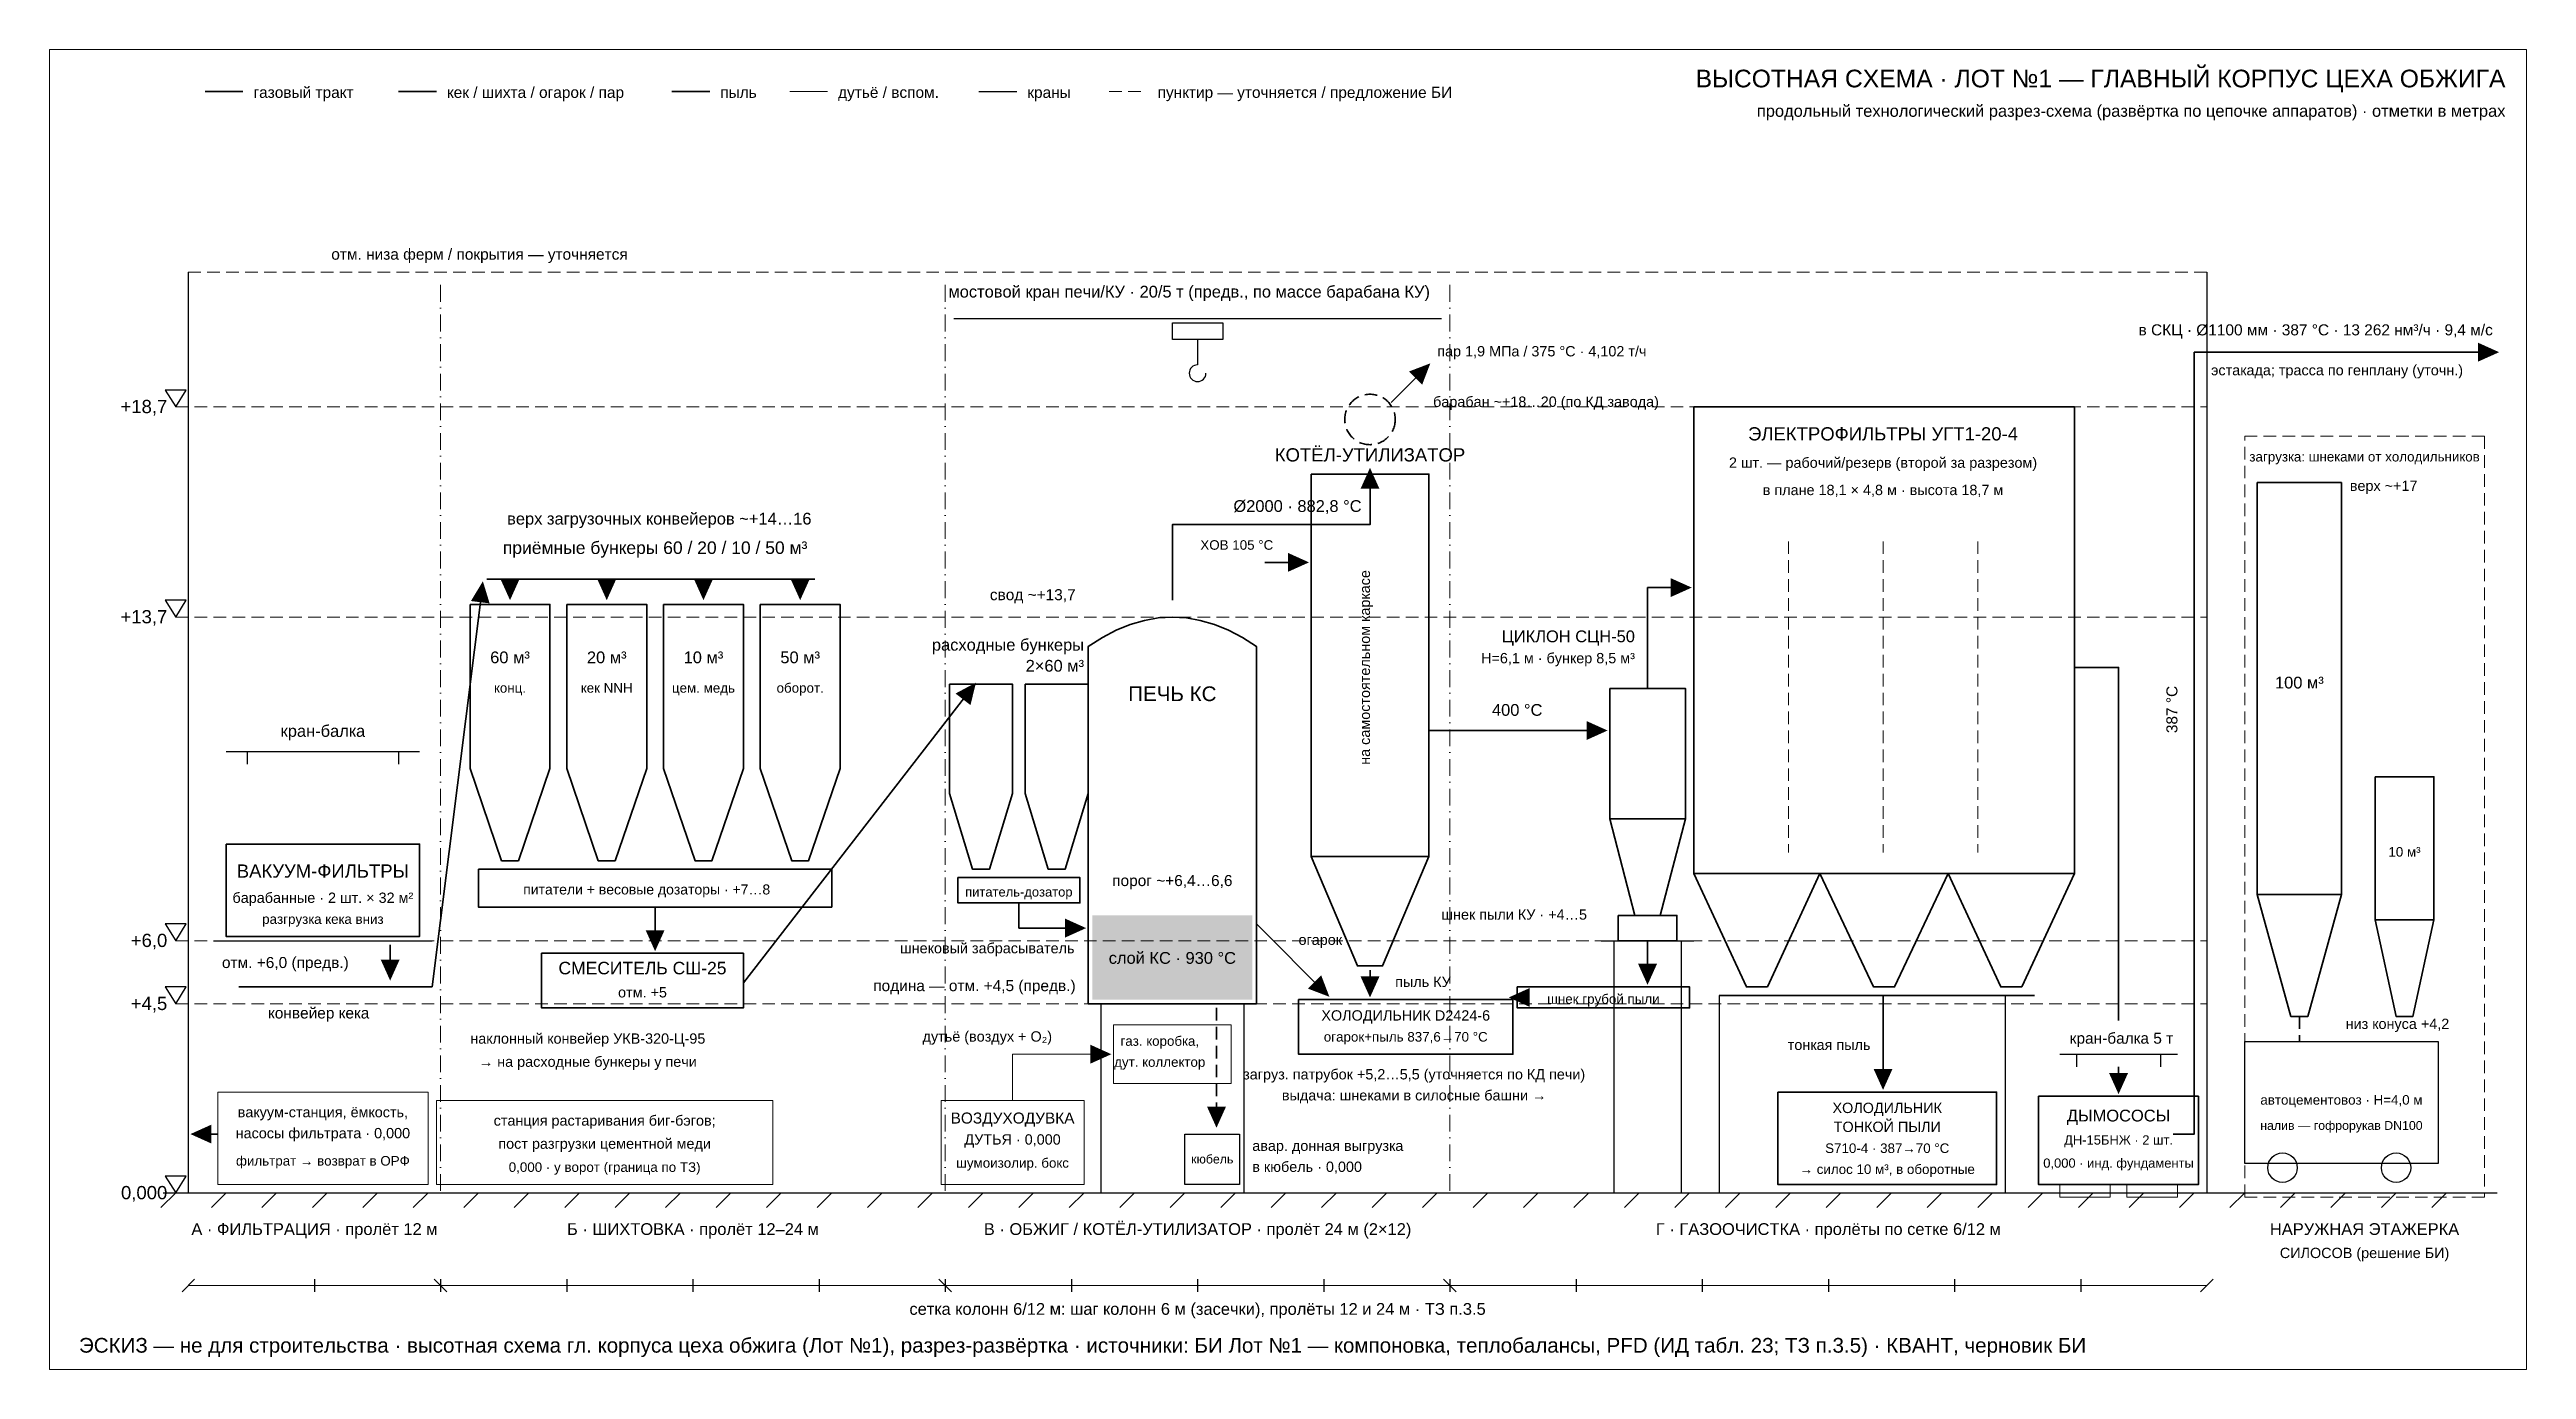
# Model space of a CAD drawing. Header units: millimetres. Extents: x 6 to 1184, y 6 to 634.
import ezdxf
from ezdxf.enums import TextEntityAlignment as Align

# ---------------------------------------------------------------- set-up
doc = ezdxf.new("R2010")
doc.units = ezdxf.units.MM
doc.linetypes.add('DASHDOT', pattern=[14, 8, -3, 0, -3])
doc.linetypes.add('DASHED', pattern=[9, 6, -3])
for name, color, linetype, lineweight in [('DIM', 8, 'Continuous', 13), ('OUTLINE', 7, 'Continuous', 25), ('TEXT_RU', 7, 'Continuous', 25)]:
    doc.layers.add(name, color=color, linetype=linetype, lineweight=lineweight)
for name, color, linetype, lineweight, true_color in [('DUST', 6, 'Continuous', 35, 0xa34e9e), ('GAS', 30, 'Continuous', 35, 0xe07f2e), ('INTERLOCK', 1, 'Continuous', 30, 0xd03b3b), ('LIQUID', 5, 'Continuous', 35, 0x2a78d6)]:
    doc.layers.add(name, color=color, linetype=linetype, lineweight=lineweight, true_color=true_color)
doc.styles.add('TXTRU', font='arial.ttf')

msp = doc.modelspace()

# ---------------------------------------------------------------- hatches: boundary and pattern name
at = {"layer": 'GAS', "true_color": 0xfaece0}
msp.add_hatch(color=7, dxfattribs=at).paths.add_polyline_path([(502, 222), (578, 222), (578, 182), (502, 182)])

# ---------------------------------------------------------------- linework, layer by layer
at = {"layer": 'DIM'}
for p, q in [((358, 614), (376, 614)), ((66, 90), (59, 83)), ((90, 90), (83, 83)), ((114, 90), (107, 83)), ((138, 90), (131, 83)), ((162, 90), (155, 83)), ((186, 90), (179, 83)), ((210, 90), (203, 83)), ((234, 90), (227, 83)), ((258, 90), (251, 83)), ((282, 90), (275, 83)), ((306, 90), (299, 83)), ((330, 90), (323, 83)), ((354, 90), (347, 83)), ((378, 90), (371, 83)), ((402, 90), (395, 83)), ((426, 90), (419, 83)), ((450, 90), (443, 83)), ((474, 90), (467, 83)), ((498, 90), (491, 83)), ((522, 90), (515, 83)), ((546, 90), (539, 83)), ((570, 90), (563, 83)), ((594, 90), (587, 83)), ((618, 90), (611, 83)), ((642, 90), (635, 83)), ((666, 90), (659, 83)), ((690, 90), (683, 83)), ((714, 90), (707, 83)), ((738, 90), (731, 83)), ((762, 90), (755, 83)), ((786, 90), (779, 83)), ((810, 90), (803, 83)), ((834, 90), (827, 83)), ((858, 90), (851, 83)), ((882, 90), (875, 83)), ((906, 90), (899, 83)), ((930, 90), (923, 83)), ((954, 90), (947, 83)), ((978, 90), (971, 83)), ((1002, 90), (995, 83)), ((1026, 90), (1019, 83)), ((1050, 90), (1043, 83)), ((1074, 90), (1067, 83)), ((1098, 90), (1091, 83)), ((1122, 90), (1115, 83)), ((1146, 90), (1139, 83))]:
    msp.add_line(p, q, dxfattribs=at)
at = {"layer": 'DIM', "linetype": 'DASHED'}
for p, q in [((510, 614), (528, 614)), ((72, 528), (1032, 528)), ((833, 400), (833, 252)), ((878, 400), (878, 252)), ((923, 400), (923, 252))]:
    msp.add_line(p, q, dxfattribs=at)
at = {"layer": 'DIM', "linetype": 'DASHDOT'}
for p, q in [((192, 522), (192, 90)), ((432, 522), (432, 90)), ((672, 522), (672, 90))]:
    msp.add_line(p, q, dxfattribs=at)
at = {"layer": 'DIM', "linetype": 'DASHED', "true_color": 0xe7e7e7}
for p, q in [((66, 464), (1032, 464)), ((66, 364), (1032, 364)), ((66, 210), (1032, 210)), ((66, 180), (1032, 180))]:
    msp.add_line(p, q, dxfattribs=at)
at = {"layer": 'DIM', "true_color": 0x52514e}
for p, q in [((69, 43), (75, 49)), ((1029, 43), (1035, 49)), ((72, 46), (1032, 46))]:
    msp.add_line(p, q, dxfattribs=at)
at = {"layer": 'DIM', "true_color": 0xe7e7e7}
msp.add_lwpolyline([(6, 634), (1184, 634), (1184, 6), (6, 6)], close=True, dxfattribs=at)
at = {"layer": 'DIM', "linetype": 'DASHED'}
msp.add_lwpolyline([(1050, 450), (1164, 450), (1164, 88), (1050, 88)], close=True, dxfattribs=at)
at = {"layer": 'DIM'}
for points in [[(512, 170), (568, 170), (568, 142), (512, 142)], [(86, 138), (186, 138), (186, 94), (86, 94)], [(190, 134), (350, 134), (350, 94), (190, 94)], [(430, 134), (498, 134), (498, 94), (430, 94)], [(962, 94), (986, 94), (986, 88), (962, 88)], [(994, 94), (1018, 94), (1018, 88), (994, 88)]]:
    msp.add_lwpolyline(points, close=True, dxfattribs=at)
msp.add_lwpolyline([(464, 134), (464, 156), (510, 156)], dxfattribs=at)
msp.add_solid([(501, 160.5), (511, 156), (501, 151.5)], dxfattribs=at)
at = {"layer": 'DUST'}
for p, q in [((302, 614), (320, 614)), ((766, 210), (766, 190)), ((634, 196), (634, 184)), ((704, 183), (701, 183)), ((800, 184), (950, 184)), ((878, 184), (878, 140))]:
    msp.add_line(p, q, dxfattribs=at)
for points in [[(788, 464), (969, 464), (969, 242), (788, 242)], [(748, 330), (784, 330), (784, 268), (748, 268)], [(748, 268), (784, 268), (772, 222), (760, 222)], [(788, 242), (848, 242), (823, 188), (813, 188)], [(848, 242), (909, 242), (883.5, 188), (873.5, 188)], [(909, 242), (969, 242), (944, 188), (934, 188)], [(752, 222), (780, 222), (780, 210), (752, 210)], [(704, 188), (786, 188), (786, 178), (704, 178)], [(828, 138), (932, 138), (932, 94), (828, 94)]]:
    msp.add_lwpolyline(points, close=True, dxfattribs=at)
for points in [[(638.5, 193), (634, 183), (629.5, 193)], [(770.5, 199), (766, 189), (761.5, 199)], [(710, 178.5), (700, 183), (710, 187.5)], [(882.5, 149), (878, 139), (873.5, 149)]]:
    msp.add_solid(points, dxfattribs=at)
at = {"layer": 'GAS'}
for p, q in [((80, 614), (98, 614)), ((662, 310), (746, 310)), ((580, 218), (614, 184)), ((500, 180), (580, 180)), ((990, 150), (990, 138))]:
    msp.add_line(p, q, dxfattribs=at)
at = {"layer": 'GAS', "linetype": 'DASHED'}
msp.add_line((561, 178), (561, 122), dxfattribs=at)
at = {"layer": 'GAS'}
for points in [[(1016, 118), (1026, 118), (1026, 490), (1170, 490)], [(540, 372), (540, 408), (634, 408), (634, 434)], [(766, 330), (766, 378), (786, 378)], [(969, 340), (990, 340), (990, 172)]]:
    msp.add_lwpolyline(points, dxfattribs=at)
for points in [[(606, 432), (662, 432), (662, 250), (606, 250)], [(500, 180), (500, 350), (506.7, 354.3), (513.3, 357.8), (520, 360.5), (526.7, 362.4), (533.3, 363.6), (540, 364), (546.7, 363.6), (553.3, 362.4), (560, 360.5), (566.7, 357.8), (573.3, 354.3), (580, 350), (580, 180)], [(606, 250), (662, 250), (640, 198), (628, 198)], [(952, 136), (1028, 136), (1028, 94), (952, 94)]]:
    msp.add_lwpolyline(points, close=True, dxfattribs=at)
at = {"layer": 'GAS', "linetype": 'DASHED'}
msp.add_circle((634, 458), 12, dxfattribs=at)
at = {"layer": 'GAS'}
for points in [[(1161, 494.5), (1171, 490), (1161, 485.5)], [(629.5, 425), (634, 435), (638.5, 425)], [(777, 382.5), (787, 378), (777, 373.5)], [(737, 314.5), (747, 310), (737, 305.5)], [(610.8, 193.5), (614.7, 183.3), (604.5, 187.2)], [(994.5, 147), (990, 137), (985.5, 147)], [(565.5, 131), (561, 121), (556.5, 131)]]:
    msp.add_solid(points, dxfattribs=at)
at = {"layer": 'INTERLOCK'}
for p, q in [((448, 614), (466, 614)), ((436, 506), (668, 506)), ((552, 496), (552, 484)), ((90, 300), (182, 300)), ((100, 300), (100, 294)), ((172, 300), (172, 294)), ((962, 156), (1018, 156)), ((970, 156), (970, 150)), ((1010, 156), (1010, 150))]:
    msp.add_line(p, q, dxfattribs=at)
msp.add_lwpolyline([(540, 504), (564, 504), (564, 496), (540, 496)], close=True, dxfattribs=at)
msp.add_lwpolyline([(552, 484), (551.2, 483.9), (550.5, 483.7), (549.8, 483.3), (549.2, 482.8), (548.7, 482.2), (548.3, 481.5), (548.1, 480.8), (548, 480), (548.1, 479.2), (548.3, 478.5), (548.7, 477.8), (549.2, 477.2), (549.8, 476.7), (550.5, 476.3), (551.2, 476.1), (552, 476), (552.8, 476.1), (553.5, 476.3), (554.2, 476.7), (554.8, 477.2), (555.3, 477.8), (555.7, 478.5), (555.9, 479.2), (556, 480)], dxfattribs=at)
at = {"layer": 'LIQUID'}
for p, q in [((172, 614), (190, 614)), ((644, 466), (662, 484)), ((584, 390), (604, 390)), ((188, 188), (212, 380)), ((214, 382), (370, 382)), ((225, 380), (225, 373)), ((271, 380), (271, 373)), ((317, 380), (317, 373)), ((363, 380), (363, 373)), ((336, 190), (446, 332)), ((294, 226), (294, 206)), ((168, 208), (168, 192)), ((96, 188), (188, 188)), ((86, 118), (74, 118))]:
    msp.add_line(p, q, dxfattribs=at)
at = {"layer": 'LIQUID', "linetype": 'DASHED'}
msp.add_line((1076, 174), (1076, 162), dxfattribs=at)
at = {"layer": 'LIQUID'}
for points in [[(1056, 428), (1096, 428), (1096, 232), (1056, 232)], [(206, 370), (244, 370), (244, 292), (229, 248), (221, 248), (206, 292)], [(252, 370), (290, 370), (290, 292), (275, 248), (267, 248), (252, 292)], [(298, 370), (336, 370), (336, 292), (321, 248), (313, 248), (298, 292)], [(344, 370), (382, 370), (382, 292), (367, 248), (359, 248), (344, 292)], [(434, 332), (464, 332), (464, 280), (453, 244), (445, 244), (434, 280)], [(470, 332), (500, 332), (500, 280), (489, 244), (481, 244), (470, 280)], [(1112, 288), (1140, 288), (1140, 220), (1112, 220)], [(90, 256), (182, 256), (182, 212), (90, 212)], [(210, 244), (378, 244), (378, 226), (210, 226)], [(438, 240), (496, 240), (496, 228), (438, 228)], [(1056, 232), (1096, 232), (1080, 174), (1072, 174)], [(1112, 220), (1140, 220), (1130, 174), (1122, 174)], [(240, 204), (336, 204), (336, 178), (240, 178)], [(600, 182), (702, 182), (702, 156), (600, 156)]]:
    msp.add_lwpolyline(points, close=True, dxfattribs=at)
msp.add_lwpolyline([(467, 228), (467, 216), (498, 216)], dxfattribs=at)
for points in [[(652.5, 480.8), (662.7, 484.7), (658.8, 474.5)], [(595, 394.5), (605, 390), (595, 385.5)], [(206.4, 371.6), (212.1, 381), (215.3, 370.5)], [(229.5, 382), (225, 372), (220.5, 382)], [(275.5, 382), (271, 372), (266.5, 382)], [(321.5, 382), (317, 372), (312.5, 382)], [(367.5, 382), (363, 372), (358.5, 382)], [(436.9, 327.6), (446.6, 332.8), (444, 322.1)], [(298.5, 215), (294, 205), (289.5, 215)], [(489, 220.5), (499, 216), (489, 211.5)], [(172.5, 201), (168, 191), (163.5, 201)], [(83, 113.5), (73, 118), (83, 122.5)]]:
    msp.add_solid(points, dxfattribs=at)
at = {"layer": 'OUTLINE'}
for p, q in [((72, 528), (72, 90)), ((1032, 528), (1032, 90)), ((84, 210), (188, 210)), ((744, 210), (788, 210)), ((750, 210), (750, 90)), ((782, 210), (782, 90)), ((506, 180), (506, 90)), ((574, 180), (574, 90)), ((800, 184), (800, 90)), ((936, 184), (936, 90)), ((60, 90), (1170, 90)), ((132, 49), (132, 43)), ((189, 49), (195, 43)), ((192, 49), (192, 43)), ((252, 49), (252, 43)), ((312, 49), (312, 43)), ((372, 49), (372, 43)), ((429, 49), (435, 43)), ((432, 49), (432, 43)), ((492, 49), (492, 43)), ((552, 49), (552, 43)), ((612, 49), (612, 43)), ((669, 49), (675, 43)), ((672, 49), (672, 43)), ((732, 49), (732, 43)), ((792, 49), (792, 43)), ((852, 49), (852, 43)), ((912, 49), (912, 43)), ((972, 49), (972, 43)), ((192, 46), (192, 46)), ((432, 46), (432, 46)), ((672, 46), (672, 46))]:
    msp.add_line(p, q, dxfattribs=at)
for points in [[(66, 464), (71, 472), (61, 472)], [(66, 364), (71, 372), (61, 372)], [(66, 210), (71, 218), (61, 218)], [(66, 180), (71, 188), (61, 188)], [(1050, 162), (1142, 162), (1142, 104), (1050, 104)], [(546, 118), (572, 118), (572, 94), (546, 94)], [(66, 90), (71, 98), (61, 98)]]:
    msp.add_lwpolyline(points, close=True, dxfattribs=at)
for centre in [(1068, 102), (1122, 102)]:
    msp.add_circle(centre, 7, dxfattribs=at)

# ---------------------------------------------------------------- texts
at = {"layer": 'TEXT_RU', "style": 'TXTRU'}
for s, height, p in [('ВЫСОТНАЯ СХЕМА · ЛОТ №1 — ГЛАВНЫЙ КОРПУС ЦЕХА ОБЖИГА', 8.4, (1174, 616)), ('продольный технологический разрез-схема (развёртка по цепочке аппаратов) · отметки в метрах', 5.6, (1174, 602)), ('+18,7', 6.3, (62, 461)), ('свод ~+13,7', 5.25, (494, 372)), ('+13,7', 6.3, (62, 361)), ('расходные бункеры', 5.6, (498, 348)), ('ЦИКЛОН СЦН-50', 5.6, (760, 352)), ('2×60 м³', 5.6, (498, 338)), ('H=6,1 м · бункер 8,5 м³', 4.9, (760, 342)), ('+6,0', 6.3, (62, 207)), ('подина — отм. +4,5 (предв.)', 5.25, (494, 186)), ('+4,5', 6.3, (62, 177)), ('0,000', 6.3, (62, 87))]:
    msp.add_text(s, height=height, dxfattribs=at).set_placement(p, align=Align.RIGHT)
for s, height, p in [('газовый тракт', 5.25, (103, 611)), ('кек / шихта / огарок / пар', 5.25, (195, 611)), ('пыль', 5.25, (325, 611)), ('дутьё / вспом.', 5.25, (381, 611)), ('краны', 5.25, (471, 611)), ('пунктир — уточняется / предложение БИ', 5.25, (533, 611)), ('отм. низа ферм / покрытия — уточняется', 5.25, (140, 534)), ('эстакада; трасса по генплану (уточн.)', 4.9, (1034, 479)), ('барабан ~+18…20 (по КД завода)', 4.9, (664, 464)), ('верх ~+17', 4.9, (1100, 424)), ('шнек пыли КУ · +4…5', 4.9, (668, 220)), ('отм. +6,0 (предв.)', 5.25, (88, 197)), ('низ конуса +4,2', 4.9, (1098, 168)), ('авар. донная выгрузка', 4.9, (578, 110)), ('в кюбель · 0,000', 4.9, (578, 100)), ('ЭСКИЗ — не для строительства · высотная схема гл. корпуса цеха обжига (Лот №1), разрез-развёртка · источники: БИ Лот №1 — компоновка, теплобалансы, PFD (ИД табл. 23; ТЗ п.3.5) · КВАНТ, черновик БИ', 7, (20, 14))]:
    msp.add_text(s, height=height, dxfattribs=at).set_placement(p)
at = {"layer": 'TEXT_RU', "true_color": 0xd03b3b, "style": 'TXTRU'}
for s, p in [('мостовой кран печи/КУ · 20/5 т (предв., по массе барабана КУ)', (548, 516)), ('кран-балка', (136, 307))]:
    msp.add_text(s, height=5.6, dxfattribs=at).set_placement(p, align=Align.CENTER)
at = {"layer": 'TEXT_RU', "true_color": 0x0ca30c, "style": 'TXTRU'}
msp.add_text('в СКЦ · Ø1100 мм · 387 °C · 13 262 нм³/ч · 9,4 м/с', height=5.25, dxfattribs=at).set_placement((1168, 498), align=Align.RIGHT)
at = {"layer": 'TEXT_RU', "true_color": 0x2a78d6, "style": 'TXTRU'}
msp.add_text('пар 1,9 МПа / 375 °C · 4,102 т/ч', height=4.9, dxfattribs=at).set_placement((666, 488))
at = {"layer": 'TEXT_RU', "style": 'TXTRU'}
for s, height, p in [('ЭЛЕКТРОФИЛЬТРЫ УГТ1-20-4', 6.3, (878, 448)), ('КОТЁЛ-УТИЛИЗАТОР', 6.3, (634, 438)), ('2 шт. — рабочий/резерв (второй за разрезом)', 4.9, (878, 435)), ('в плане 18,1 × 4,8 м · высота 18,7 м', 4.9, (878, 422)), ('верх загрузочных конвейеров ~+14…16', 5.6, (296, 408)), ('приёмные бункеры 60 / 20 / 10 / 50 м³', 5.95, (294, 394)), ('60 м³', 5.6, (225, 342)), ('20 м³', 5.6, (271, 342)), ('10 м³', 5.6, (317, 342)), ('50 м³', 5.6, (363, 342)), ('конц.', 4.55, (225, 328)), ('кек NNH', 4.55, (271, 328)), ('цем. медь', 4.55, (317, 328)), ('оборот.', 4.55, (363, 328)), ('ПЕЧЬ КС', 7, (540, 324)), ('100 м³', 5.6, (1076, 330)), ('10 м³', 4.55, (1126, 250)), ('ВАКУУМ-ФИЛЬТРЫ', 6.3, (136, 240)), ('питатели + весовые дозаторы · +7…8', 4.76, (290, 232)), ('порог ~+6,4…6,6', 5.25, (540, 236)), ('барабанные · 2 шт. × 32 м²', 4.9, (136, 228)), ('питатель-дозатор', 4.41, (467, 231)), ('разгрузка кека вниз', 4.55, (136, 218)), ('шнековый забрасыватель', 4.9, (452, 204)), ('СМЕСИТЕЛЬ СШ-25', 5.95, (288, 194)), ('отм. +5', 4.9, (288, 183)), ('ХОЛОДИЛЬНИК D2424-6', 4.9, (651, 172)), ('дутьё (воздух + O₂)', 4.9, (452, 162)), ('огарок+пыль 837,6→70 °C', 4.55, (651, 162)), ('дут. коллектор', 4.55, (534, 150)), ('газ. коробка,', 4.55, (534, 160)), ('загруз. патрубок +5,2…5,5 (уточняется по КД печи)', 4.9, (655, 144)), ('вакуум-станция, ёмкость,', 4.9, (136, 126)), ('ХОЛОДИЛЬНИК', 4.9, (880, 128)), ('ДЫМОСОСЫ', 5.6, (990, 124)), ('автоцементовоз · H=4,0 м', 4.55, (1096, 132)), ('насосы фильтрата · 0,000', 4.9, (136, 116)), ('станция растаривания биг-бэгов;', 4.9, (270, 122)), ('ВОЗДУХОДУВКА', 5.25, (464, 123)), ('ДУТЬЯ · 0,000', 4.9, (464, 113)), ('ТОНКОЙ ПЫЛИ', 4.9, (880, 119)), ('налив — гофрорукав DN100', 4.2, (1096, 120)), ('пост разгрузки цементной меди', 4.9, (270, 111)), ('шумоизолир. бокс', 4.55, (464, 102)), ('кюбель', 4.2, (559, 104)), ('S710-4 · 387→70 °C', 4.55, (880, 109)), ('0,000 · инд. фундаменты', 4.41, (990, 102)), ('ДН-15БНЖ · 2 шт.', 4.41, (990, 113)), ('0,000 · у ворот (граница по ТЗ)', 4.55, (270, 100)), ('→ силос 10 м³, в оборотные', 4.55, (880, 99)), ('А · ФИЛЬТРАЦИЯ · пролёт 12 м', 5.6, (132, 70)), ('Б · ШИХТОВКА · пролёт 12–24 м', 5.6, (312, 70)), ('В · ОБЖИГ / КОТЁЛ-УТИЛИЗАТОР · пролёт 24 м (2×12)', 5.6, (552, 70)), ('Г · ГАЗООЧИСТКА · пролёты по сетке 6/12 м', 5.6, (852, 70)), ('НАРУЖНАЯ ЭТАЖЕРКА', 5.6, (1107, 70)), ('СИЛОСОВ (решение БИ)', 4.9, (1107, 59)), ('сетка колонн 6/12 м: шаг колонн 6 м (засечки), пролёты 12 и 24 м · ТЗ п.3.5', 5.6, (552, 32))]:
    msp.add_text(s, height=height, dxfattribs=at).set_placement(p, align=Align.CENTER)
at = {"layer": 'TEXT_RU', "true_color": 0x2a78d6, "style": 'TXTRU'}
for s, height, p in [('загрузка: шнеками от холодильников', 4.55, (1107, 438)), ('конвейер кека', 5.25, (134, 173)), ('наклонный конвейер УКВ-320-Ц-95', 4.9, (262, 161)), ('→ на расходные бункеры у печи', 4.9, (262, 150)), ('выдача: шнеками в силосные башни →', 4.9, (655, 134)), ('фильтрат → возврат в ОРФ', 4.55, (136, 103))]:
    msp.add_text(s, height=height, dxfattribs=at).set_placement(p, align=Align.CENTER)
at = {"layer": 'TEXT_RU', "true_color": 0xe07f2e, "style": 'TXTRU'}
msp.add_text('Ø2000 · 882,8 °C', height=5.6, dxfattribs=at).set_placement((630, 414), align=Align.RIGHT)
at = {"layer": 'TEXT_RU', "true_color": 0x2a78d6, "style": 'TXTRU'}
msp.add_text('ХОВ 105 °C', height=4.55, dxfattribs=at).set_placement((588, 396), align=Align.RIGHT)
at = {"layer": 'TEXT_RU', "style": 'TXTRU'}
msp.add_text('на самостоятельном каркасе', height=4.9, rotation=90, dxfattribs=at).set_placement((634, 340), align=Align.CENTER)
at = {"layer": 'TEXT_RU', "true_color": 0xe07f2e, "style": 'TXTRU'}
msp.add_text('387 °C', height=5.25, rotation=90, dxfattribs=at).set_placement((1018, 320), align=Align.CENTER)
for s, p in [('400 °C', (704, 317)), ('слой КС · 930 °C', (540, 199))]:
    msp.add_text(s, height=5.6, dxfattribs=at).set_placement(p, align=Align.CENTER)
msp.add_text('огарок', height=4.9, dxfattribs=at).set_placement((600, 208))
at = {"layer": 'TEXT_RU', "true_color": 0xa34e9e, "style": 'TXTRU'}
msp.add_text('пыль КУ', height=4.9, dxfattribs=at).set_placement((646, 188))
msp.add_text('шнек грубой пыли', height=4.55, dxfattribs=at).set_placement((745, 180), align=Align.CENTER)
at = {"layer": 'TEXT_RU', "true_color": 0xd03b3b, "style": 'TXTRU'}
msp.add_text('кран-балка 5 т', height=5.25, dxfattribs=at).set_placement((1016, 161), align=Align.RIGHT)
at = {"layer": 'TEXT_RU', "true_color": 0xa34e9e, "style": 'TXTRU'}
msp.add_text('тонкая пыль', height=4.9, dxfattribs=at).set_placement((872, 158), align=Align.RIGHT)

doc.saveas('drawing.dxf')
